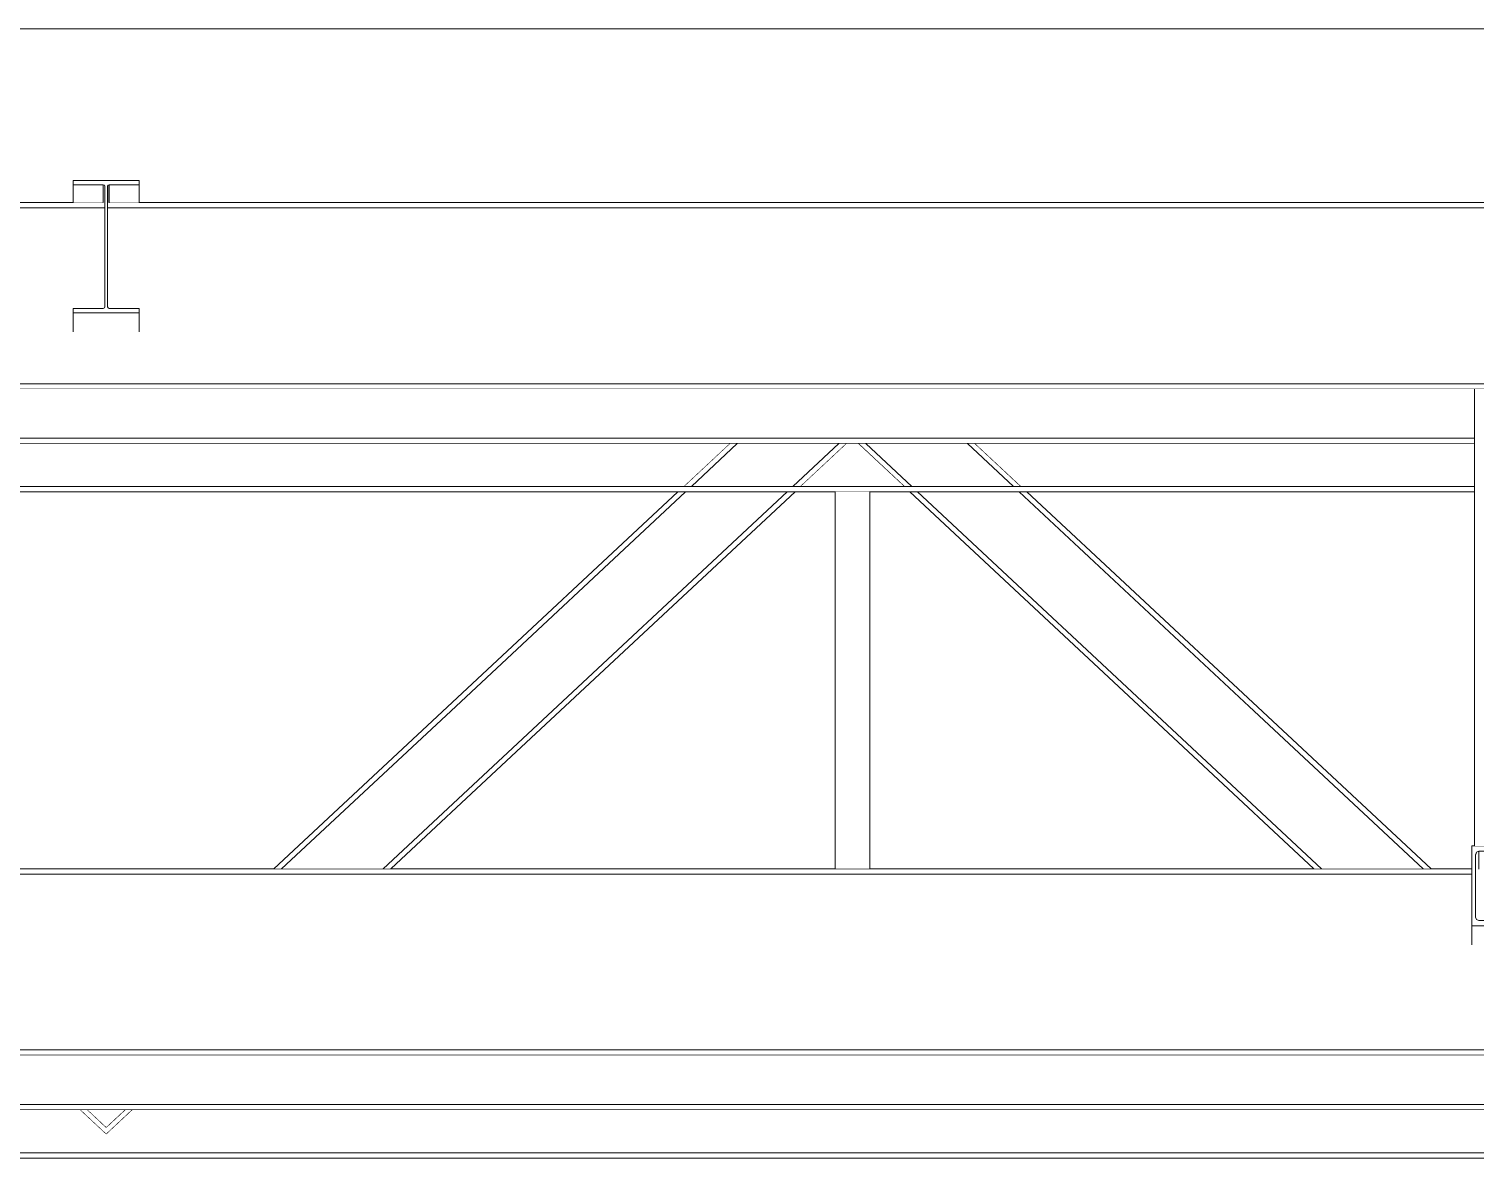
# Model space of a CAD drawing. Extents: x -3080 to 28500, y -1326 to 31609.
# Drawn here: x 20565.5 to 20836.8, y 28380.8 to 28592.6 of the extents above; entities that cross this region are included whole.
import ezdxf
from ezdxf.xclip import XClip

# ---------------------------------------------------------------- set-up
doc = ezdxf.new("R2010")
doc.units = 0
doc.header["$LTSCALE"] = 100
doc.header["$XCLIPFRAME"] = 2
doc.linetypes.add('188K-SM-07-F10-MECH-CR PIPE-Y2257103$0$X-S-FAB_SL ALL$0$Wipeout_Contour', pattern=[1, 0, -1])
for name, color, linetype in [('0-xref', 8, 'Continuous'), ('188K-SM-07-F10-MECH-CR PIPE-Y2257103$0$X-S-FAB_SL ALL$0$A-ROOF', 7, 'Continuous'), ('188K-SM-07-F10-MECH-CR PIPE-Y2257103$0$X-S-FAB_SL ALL$0$ASP_1', 1, 'Continuous'), ('188K-SM-07-F10-MECH-CR PIPE-Y2257103$0$X-S-FAB_SL ALL$0$Hattch', 7, 'Continuous'), ('188K-SM-07-F10-MECH-CR PIPE-Y2257103$0$X-S-FAB_SL ALL$0$S-TRUSS', 7, 'Continuous')]:
    doc.layers.add(name, color=color, linetype=linetype)

# ---------------------------------------------------------------- blocks, each defined once
blk = doc.blocks.new('188K-SM-07-F10-MECH-CR PIPE-Y2257103$0$X-S-FAB_SL ALL$0$剖面元素_439_3', base_point=(23061.26, -8263.06))
at = {"color": 254, "linetype": '188K-SM-07-F10-MECH-CR PIPE-Y2257103$0$X-S-FAB_SL ALL$0$Wipeout_Contour', "lineweight": 0, "ltscale": 3803858.743980569}
blk.add_wipeout([(38233.76, -6001.22), (38233.76, -6029.83), (38595.06, -6029.83), (38595.06, -6029.64), (38607.46, -6029.64), (38607.46, -6029.83), (39003.81, -6029.83), (39003.81, -6029.71), (39038.81, -6029.71), (39038.81, -6029.83), (39435.06, -6029.83), (39435.06, -6029.64), (39447.46, -6029.64), (39447.46, -6029.83), (39843.76, -6029.83), (39843.76, -6029.71), (39878.76, -6029.71), (39878.76, -6029.83), (40275.06, -6029.83), (40275.06, -6029.64), (40287.46, -6029.64), (40287.46, -6029.83), (40683.76, -6029.83), (40683.76, -6029.71), (40718.76, -6029.71), (40718.76, -6029.83), (41115.06, -6029.83), (41115.06, -6029.64), (41127.46, -6029.64), (41127.46, -6029.83), (41523.76, -6029.83), (41523.76, -6029.71), (41558.76, -6029.71), (41558.76, -6029.83), (41955.06, -6029.83), (41955.06, -6029.64), (41967.46, -6029.64), (41967.46, -6029.83), (42363.76, -6029.83), (42363.76, -6029.71), (42398.76, -6029.71), (42398.76, -6029.83), (42795.06, -6029.83), (42795.06, -6029.64), (42807.46, -6029.64), (42807.46, -6029.83), (43203.76, -6029.83), (43203.76, -6029.71), (43238.76, -6029.71), (43238.76, -6029.83), (43635.06, -6029.83), (43635.06, -6029.64), (43647.46, -6029.64), (43647.46, -6029.83), (44043.76, -6029.83), (44043.76, -6029.71), (44078.76, -6029.71), (44078.76, -6029.83), (44475.06, -6029.83), (44475.06, -6029.64), (44487.46, -6029.64), (44487.46, -6029.83), (44883.76, -6029.83), (44883.76, -6029.71), (44918.76, -6029.71), (44918.76, -6029.83), (45315.06, -6029.83), (45315.06, -6029.64), (45327.46, -6029.64), (45327.46, -6029.83), (45723.76, -6029.83), (45723.76, -6029.71), (45758.76, -6029.71), (45758.76, -6029.83), (46155.06, -6029.83), (46155.06, -6029.64), (46167.46, -6029.64), (46167.46, -6029.83), (46563.76, -6029.83), (46563.76, -6029.71), (46598.76, -6029.71), (46598.76, -6029.83), (46995.06, -6029.83), (46995.06, -6029.64), (47007.46, -6029.64), (47007.46, -6029.83), (47376.26, -6029.83), (47376.26, -6001.22)], dxfattribs=at).dxf.layer = '188K-SM-07-F10-MECH-CR PIPE-Y2257103$0$X-S-FAB_SL ALL$0$Hattch'
at = {"layer": '188K-SM-07-F10-MECH-CR PIPE-Y2257103$0$X-S-FAB_SL ALL$0$A-ROOF', "color": 6, "lineweight": 0}
blk.add_line((47418.76, -6001.22), (38233.76, -6001.22), dxfattribs=at)
blk = doc.blocks.new('188K-SM-07-F10-MECH-CR PIPE-Y2257103$0$X-S-FAB_SL ALL$0$剖面元素_769_3', base_point=(23061.26, -8263.06))
at = {"color": 254, "linetype": '188K-SM-07-F10-MECH-CR PIPE-Y2257103$0$X-S-FAB_SL ALL$0$Wipeout_Contour', "lineweight": 0, "ltscale": 351638.37211}
blk.add_wipeout([(43238.76, -6033.78), (43238.76, -6034.78), (43641.01, -6034.78), (43641.01, -6034.09), (43640.93, -6033.88), (43640.71, -6033.79), (43635.06, -6033.79), (43635.06, -6033.78)], dxfattribs=at).dxf.layer = '188K-SM-07-F10-MECH-CR PIPE-Y2257103$0$X-S-FAB_SL ALL$0$Hattch'
at = {"color": 254, "linetype": '188K-SM-07-F10-MECH-CR PIPE-Y2257103$0$X-S-FAB_SL ALL$0$Wipeout_Contour', "lineweight": 0, "ltscale": 352658.003133}
blk.add_wipeout([(43228.76, -6193.78), (44068.76, -6193.78), (44068.76, -6193.05), (44043.76, -6193.05), (44043.76, -6192.78), (43238.76, -6192.78), (43238.76, -6193.05), (43228.76, -6193.05)], dxfattribs=at).dxf.layer = '188K-SM-07-F10-MECH-CR PIPE-Y2257103$0$X-S-FAB_SL ALL$0$Hattch'
at = {"color": 254, "linetype": '188K-SM-07-F10-MECH-CR PIPE-Y2257103$0$X-S-FAB_SL ALL$0$Wipeout_Contour', "lineweight": 0, "ltscale": 353264.415282}
blk.add_wipeout([(43641.51, -6034.78), (44043.76, -6034.78), (44043.76, -6033.78), (43647.46, -6033.78), (43647.46, -6033.79), (43641.81, -6033.79), (43641.6, -6033.88), (43641.51, -6034.09)], dxfattribs=at).dxf.layer = '188K-SM-07-F10-MECH-CR PIPE-Y2257103$0$X-S-FAB_SL ALL$0$Hattch'
at = {"color": 254, "linetype": '188K-SM-07-F10-MECH-CR PIPE-Y2257103$0$X-S-FAB_SL ALL$0$Wipeout_Contour', "lineweight": 0, "ltscale": 1410413.141059982}
blk.add_wipeout([(43228.76, -6187.71), (43238.76, -6187.71), (43238.76, -6192.78), (44043.76, -6192.78), (44043.76, -6187.71), (44060.26, -6187.71), (44060.26, -6160.26), (44043.76, -6160.26), (44043.76, -6159.78), (43898.16, -6159.78), (43898.16, -6167.85), (43898.35, -6168.31), (43898.81, -6168.5), (43904.36, -6168.5), (43904.82, -6168.69), (43905.01, -6169.15), (43905.01, -6173.08), (43897.51, -6173.08), (43897.51, -6159.78), (43378.16, -6159.78), (43378.16, -6167.85), (43378.35, -6168.31), (43378.81, -6168.5), (43384.36, -6168.5), (43384.82, -6168.69), (43385.01, -6169.15), (43385.01, -6173.08), (43377.51, -6173.08), (43377.51, -6159.78), (43238.76, -6159.78), (43238.76, -6160.26), (43228.76, -6160.26)], dxfattribs=at).dxf.layer = '188K-SM-07-F10-MECH-CR PIPE-Y2257103$0$X-S-FAB_SL ALL$0$Hattch'
at = {"layer": '188K-SM-07-F10-MECH-CR PIPE-Y2257103$0$X-S-FAB_SL ALL$0$S-TRUSS', "color": 8, "lineweight": 0}
for p, q in [((43228.76, -6193.78), (44068.76, -6193.78)), ((43238.76, -6192.78), (44043.76, -6192.78))]:
    blk.add_line(p, q, dxfattribs=at)
at = {"color": 254, "linetype": '188K-SM-07-F10-MECH-CR PIPE-Y2257103$0$X-S-FAB_SL ALL$0$Wipeout_Contour', "lineweight": 0, "ltscale": 1057421.872265182}
blk.add_wipeout([(43228.76, -6035.28), (43228.76, -6062.73), (43238.76, -6062.73), (43238.76, -6067.78), (44043.76, -6067.78), (44043.76, -6062.73), (44060.26, -6062.73), (44060.26, -6035.28), (44043.76, -6035.28), (44043.76, -6034.78), (43641.51, -6034.78), (43641.51, -6053.35), (43641.6, -6053.56), (43641.81, -6053.65), (43647.46, -6053.65), (43647.46, -6058.04), (43635.06, -6058.04), (43635.06, -6053.65), (43640.71, -6053.65), (43640.93, -6053.56), (43641.01, -6053.35), (43641.01, -6034.78), (43238.76, -6034.78), (43238.76, -6035.28)], dxfattribs=at).dxf.layer = '188K-SM-07-F10-MECH-CR PIPE-Y2257103$0$X-S-FAB_SL ALL$0$Hattch'
at = {"color": 254, "linetype": '188K-SM-07-F10-MECH-CR PIPE-Y2257103$0$X-S-FAB_SL ALL$0$Wipeout_Contour', "lineweight": 0, "ltscale": 351549.541053}
blk.add_wipeout([(43378.16, -6159.49), (43378.16, -6159.78), (43897.51, -6159.78), (43897.51, -6158.78), (43384.51, -6158.78), (43384.36, -6158.84), (43378.81, -6158.84), (43378.35, -6159.03)], dxfattribs=at).dxf.layer = '188K-SM-07-F10-MECH-CR PIPE-Y2257103$0$X-S-FAB_SL ALL$0$Hattch'
at = {"layer": '188K-SM-07-F10-MECH-CR PIPE-Y2257103$0$X-S-FAB_SL ALL$0$S-TRUSS', "color": 8, "lineweight": 0}
for p, q in [((43635.06, -6033.78), (43238.76, -6033.78)), ((43640.71, -6033.78), (43635.06, -6033.78)), ((43647.46, -6033.78), (43641.81, -6033.78)), ((44043.76, -6033.78), (43647.46, -6033.78)), ((43641.01, -6034.78), (43238.76, -6034.78)), ((44043.76, -6034.78), (43641.51, -6034.78)), ((43384.51, -6158.78), (43897.51, -6158.78)), ((43378.16, -6159.78), (43897.51, -6159.78))]:
    blk.add_line(p, q, dxfattribs=at)
at = {"color": 254, "linetype": '188K-SM-07-F10-MECH-CR PIPE-Y2257103$0$X-S-FAB_SL ALL$0$Wipeout_Contour', "lineweight": 0, "ltscale": 352489.160296}
blk.add_wipeout([(43229.26, -6068.78), (44053.26, -6068.78), (44053.26, -6068.07), (44043.76, -6068.07), (44043.76, -6067.78), (43238.76, -6067.78), (43238.76, -6068.07), (43229.26, -6068.07)], dxfattribs=at).dxf.layer = '188K-SM-07-F10-MECH-CR PIPE-Y2257103$0$X-S-FAB_SL ALL$0$Hattch'
at = {"layer": '188K-SM-07-F10-MECH-CR PIPE-Y2257103$0$X-S-FAB_SL ALL$0$S-TRUSS', "color": 8, "lineweight": 0}
for p, q in [((44043.76, -6067.78), (43238.76, -6067.78)), ((43917.34, -6068.78), (43380.19, -6068.78))]:
    blk.add_line(p, q, dxfattribs=at)
blk = doc.blocks.new('188K-SM-07-F10-MECH-CR PIPE-Y2257103$0$X-S-FAB_SL ALL$0$剖面元素_772_3', base_point=(23061.26, -8263.06))
at = {"color": 254, "linetype": '188K-SM-07-F10-MECH-CR PIPE-Y2257103$0$X-S-FAB_SL ALL$0$Wipeout_Contour', "lineweight": 0, "ltscale": 176247.43487}
blk.add_wipeout([(43384.51, -6078.02), (43898.01, -6078.02), (43898.01, -6068.78), (43384.51, -6068.78)], dxfattribs=at).dxf.layer = '188K-SM-07-F10-MECH-CR PIPE-Y2257103$0$X-S-FAB_SL ALL$0$Hattch'
at = {"color": 254, "linetype": '188K-SM-07-F10-MECH-CR PIPE-Y2257103$0$X-S-FAB_SL ALL$0$Wipeout_Contour', "lineweight": 0, "ltscale": 352669.340339}
blk.add_wipeout([(43228.76, -6203.12), (43228.76, -6204.02), (44068.76, -6204.02), (44068.76, -6203.12), (44043.76, -6203.12), (44043.76, -6203.02), (43238.76, -6203.02), (43238.76, -6203.12)], dxfattribs=at).dxf.layer = '188K-SM-07-F10-MECH-CR PIPE-Y2257103$0$X-S-FAB_SL ALL$0$Hattch'
at = {"color": 254, "linetype": '188K-SM-07-F10-MECH-CR PIPE-Y2257103$0$X-S-FAB_SL ALL$0$Wipeout_Contour', "lineweight": 0, "ltscale": 176250.257798}
blk.add_wipeout([(43384.51, -6078.02), (43384.51, -6079.02), (43898.01, -6079.02), (43898.01, -6078.02)], dxfattribs=at).dxf.layer = '188K-SM-07-F10-MECH-CR PIPE-Y2257103$0$X-S-FAB_SL ALL$0$Hattch'
at = {"color": 254, "linetype": '188K-SM-07-F10-MECH-CR PIPE-Y2257103$0$X-S-FAB_SL ALL$0$Wipeout_Contour', "lineweight": 0, "ltscale": 220795.138451}
blk.add_wipeout([(43238.76, -6193.78), (43238.76, -6203.02), (44043.76, -6203.02), (44043.76, -6203), (44043.76, -6193.78)], dxfattribs=at).dxf.layer = '188K-SM-07-F10-MECH-CR PIPE-Y2257103$0$X-S-FAB_SL ALL$0$Hattch'
at = {"layer": '188K-SM-07-F10-MECH-CR PIPE-Y2257103$0$X-S-FAB_SL ALL$0$S-TRUSS', "color": 8, "lineweight": 0}
for p, q in [((43898.01, -6078.02), (43384.51, -6078.02)), ((43898.01, -6079.02), (43384.51, -6079.02)), ((43228.76, -6204.02), (44068.76, -6204.02)), ((43238.76, -6203.02), (44043.76, -6203.02))]:
    blk.add_line(p, q, dxfattribs=at)
blk = doc.blocks.new('188K-SM-07-F10-MECH-CR PIPE-Y2257103$0$X-S-FAB_SL ALL$0$剖面元素_1483_3', base_point=(23061.26, -8263.06))
at = {"color": 254, "linetype": '188K-SM-07-F10-MECH-CR PIPE-Y2257103$0$X-S-FAB_SL ALL$0$Wipeout_Contour', "lineweight": 0, "ltscale": 176225.960308}
blk.add_wipeout([(43641.51, -6034.09), (43641.6, -6033.88), (43641.6, -6030.53), (43641.51, -6030.74)], dxfattribs=at).dxf.layer = '188K-SM-07-F10-MECH-CR PIPE-Y2257103$0$X-S-FAB_SL ALL$0$Hattch'
at = {"color": 254, "linetype": '188K-SM-07-F10-MECH-CR PIPE-Y2257103$0$X-S-FAB_SL ALL$0$Wipeout_Contour', "lineweight": 0, "ltscale": 176237.931841}
blk.add_wipeout([(43635.06, -6058.04), (43647.46, -6058.04), (43647.46, -6054.45), (43635.06, -6054.45)], dxfattribs=at).dxf.layer = '188K-SM-07-F10-MECH-CR PIPE-Y2257103$0$X-S-FAB_SL ALL$0$Hattch'
at = {"layer": '188K-SM-07-F10-MECH-CR PIPE-Y2257103$0$X-S-FAB_SL ALL$0$S-TRUSS', "color": 2, "lineweight": 0}
for p, q in [((43635.06, -6053.65), (43635.06, -6054.45)), ((43647.46, -6054.45), (43635.06, -6054.45)), ((43647.46, -6053.65), (43647.46, -6054.45))]:
    blk.add_line(p, q, dxfattribs=at)
at = {"layer": '188K-SM-07-F10-MECH-CR PIPE-Y2257103$0$X-S-FAB_SL ALL$0$S-TRUSS', "color": 8, "lineweight": 0}
for p, q in [((43635.06, -6054.45), (43635.06, -6058.04)), ((43647.46, -6054.45), (43647.46, -6058.04))]:
    blk.add_line(p, q, dxfattribs=at)
at = {"layer": '188K-SM-07-F10-MECH-CR PIPE-Y2257103$0$X-S-FAB_SL ALL$0$S-TRUSS', "color": 2, "lineweight": 0, "flags": 128}
for points in [[(43640.93, -6053.56), (43640.71, -6053.65), (43635.06, -6053.65)], [(43641.6, -6053.56), (43641.81, -6053.65), (43647.46, -6053.65)]]:
    blk.add_lwpolyline(points, dxfattribs=at)
at = {"color": 254, "linetype": '188K-SM-07-F10-MECH-CR PIPE-Y2257103$0$X-S-FAB_SL ALL$0$Wipeout_Contour', "lineweight": 0, "ltscale": 176226.472415}
blk.add_wipeout([(43641.6, -6030.53), (43641.6, -6033.88), (43641.81, -6033.79), (43641.81, -6030.44)], dxfattribs=at).dxf.layer = '188K-SM-07-F10-MECH-CR PIPE-Y2257103$0$X-S-FAB_SL ALL$0$Hattch'
at = {"color": 254, "linetype": '188K-SM-07-F10-MECH-CR PIPE-Y2257103$0$X-S-FAB_SL ALL$0$Wipeout_Contour', "lineweight": 0, "ltscale": 176238.062239}
blk.add_wipeout([(43641.81, -6030.44), (43641.81, -6033.79), (43647.46, -6033.79), (43647.46, -6030.44)], dxfattribs=at).dxf.layer = '188K-SM-07-F10-MECH-CR PIPE-Y2257103$0$X-S-FAB_SL ALL$0$Hattch'
at = {"layer": '188K-SM-07-F10-MECH-CR PIPE-Y2257103$0$X-S-FAB_SL ALL$0$S-TRUSS', "color": 2, "lineweight": 0}
blk.add_line((43647.46, -6029.64), (43647.46, -6030.44), dxfattribs=at)
at = {"layer": '188K-SM-07-F10-MECH-CR PIPE-Y2257103$0$X-S-FAB_SL ALL$0$S-TRUSS', "color": 8, "lineweight": 0}
blk.add_line((43647.46, -6030.44), (43647.46, -6033.79), dxfattribs=at)
at = {"color": 254, "linetype": '188K-SM-07-F10-MECH-CR PIPE-Y2257103$0$X-S-FAB_SL ALL$0$Wipeout_Contour', "lineweight": 0, "ltscale": 176211.316513}
blk.add_wipeout([(43635.06, -6030.44), (43635.06, -6033.79), (43640.71, -6033.79), (43640.71, -6030.44)], dxfattribs=at).dxf.layer = '188K-SM-07-F10-MECH-CR PIPE-Y2257103$0$X-S-FAB_SL ALL$0$Hattch'
at = {"layer": '188K-SM-07-F10-MECH-CR PIPE-Y2257103$0$X-S-FAB_SL ALL$0$S-TRUSS', "color": 2, "lineweight": 0}
blk.add_line((43635.06, -6029.64), (43635.06, -6030.44), dxfattribs=at)
at = {"layer": '188K-SM-07-F10-MECH-CR PIPE-Y2257103$0$X-S-FAB_SL ALL$0$S-TRUSS', "color": 8, "lineweight": 0}
blk.add_line((43635.06, -6030.44), (43635.06, -6033.79), dxfattribs=at)
at = {"color": 254, "linetype": '188K-SM-07-F10-MECH-CR PIPE-Y2257103$0$X-S-FAB_SL ALL$0$Wipeout_Contour', "lineweight": 0, "ltscale": 176222.954448}
blk.add_wipeout([(43640.93, -6030.53), (43640.71, -6030.44), (43640.71, -6033.79), (43640.93, -6033.88)], dxfattribs=at).dxf.layer = '188K-SM-07-F10-MECH-CR PIPE-Y2257103$0$X-S-FAB_SL ALL$0$Hattch'
at = {"color": 254, "linetype": '188K-SM-07-F10-MECH-CR PIPE-Y2257103$0$X-S-FAB_SL ALL$0$Wipeout_Contour', "lineweight": 0, "ltscale": 176223.630871}
blk.add_wipeout([(43640.93, -6030.53), (43640.93, -6033.88), (43641.01, -6034.09), (43641.01, -6030.74)], dxfattribs=at).dxf.layer = '188K-SM-07-F10-MECH-CR PIPE-Y2257103$0$X-S-FAB_SL ALL$0$Hattch'
at = {"layer": '188K-SM-07-F10-MECH-CR PIPE-Y2257103$0$X-S-FAB_SL ALL$0$S-TRUSS', "color": 2, "lineweight": 0}
blk.add_line((43647.46, -6029.64), (43635.06, -6029.64), dxfattribs=at)
at = {"layer": '188K-SM-07-F10-MECH-CR PIPE-Y2257103$0$X-S-FAB_SL ALL$0$S-TRUSS', "color": 8, "lineweight": 0}
for p, q in [((43640.71, -6030.44), (43640.71, -6033.79)), ((43641.81, -6030.44), (43641.81, -6033.79))]:
    blk.add_line(p, q, dxfattribs=at)
at = {"layer": '188K-SM-07-F10-MECH-CR PIPE-Y2257103$0$X-S-FAB_SL ALL$0$S-TRUSS', "color": 2, "lineweight": 0, "flags": 128}
for points in [[(43640.93, -6030.53), (43640.71, -6030.44), (43635.06, -6030.44)], [(43640.93, -6030.53), (43641.01, -6030.74), (43641.01, -6053.35), (43640.93, -6053.56)], [(43641.6, -6030.53), (43641.51, -6030.74), (43641.51, -6053.35), (43641.6, -6053.56)], [(43647.46, -6030.44), (43641.81, -6030.44), (43641.6, -6030.53)]]:
    blk.add_lwpolyline(points, dxfattribs=at)
blk = doc.blocks.new('188K-SM-07-F10-MECH-CR PIPE-Y2257103$0$X-S-FAB_SL ALL$0$剖面元素_1493_3', base_point=(23061.26, -8263.06))
at = {"color": 254, "linetype": '188K-SM-07-F10-MECH-CR PIPE-Y2257103$0$X-S-FAB_SL ALL$0$Wipeout_Contour', "lineweight": 0, "ltscale": 177313.171431}
blk.add_wipeout([(43898.35, -6155.68), (43898.35, -6159.03), (43898.81, -6158.84), (43898.81, -6155.49)], dxfattribs=at).dxf.layer = '188K-SM-07-F10-MECH-CR PIPE-Y2257103$0$X-S-FAB_SL ALL$0$Hattch'
at = {"color": 254, "linetype": '188K-SM-07-F10-MECH-CR PIPE-Y2257103$0$X-S-FAB_SL ALL$0$Wipeout_Contour', "lineweight": 0, "ltscale": 177338.094277}
blk.add_wipeout([(43904.82, -6158.78), (43905.01, -6158.78), (43905.01, -6154.84), (43904.82, -6155.3)], dxfattribs=at).dxf.layer = '188K-SM-07-F10-MECH-CR PIPE-Y2257103$0$X-S-FAB_SL ALL$0$Hattch'
at = {"color": 254, "linetype": '188K-SM-07-F10-MECH-CR PIPE-Y2257103$0$X-S-FAB_SL ALL$0$Wipeout_Contour', "lineweight": 0, "ltscale": 177331.590563}
blk.add_wipeout([(43905.01, -6169.5), (43897.51, -6169.5), (43897.51, -6173.08), (43905.01, -6173.08)], dxfattribs=at).dxf.layer = '188K-SM-07-F10-MECH-CR PIPE-Y2257103$0$X-S-FAB_SL ALL$0$Hattch'
at = {"layer": '188K-SM-07-F10-MECH-CR PIPE-Y2257103$0$X-S-FAB_SL ALL$0$S-TRUSS', "color": 8, "lineweight": 0}
for p, q in [((43897.51, -6169.5), (43897.51, -6173.08)), ((43905.01, -6169.5), (43905.01, -6173.08))]:
    blk.add_line(p, q, dxfattribs=at)
at = {"layer": '188K-SM-07-F10-MECH-CR PIPE-Y2257103$0$X-S-FAB_SL ALL$0$S-TRUSS', "color": 2, "lineweight": 0}
blk.add_line((43905.01, -6169.5), (43897.51, -6169.5), dxfattribs=at)
at = {"layer": '188K-SM-07-F10-MECH-CR PIPE-Y2257103$0$X-S-FAB_SL ALL$0$S-TRUSS', "color": 2, "lineweight": 0, "flags": 128}
for points in [[(43898.35, -6168.31), (43898.81, -6168.5), (43904.36, -6168.5), (43904.82, -6168.69)], [(43904.82, -6168.69), (43905.01, -6169.15), (43905.01, -6169.5)]]:
    blk.add_lwpolyline(points, dxfattribs=at)
at = {"color": 254, "linetype": '188K-SM-07-F10-MECH-CR PIPE-Y2257103$0$X-S-FAB_SL ALL$0$Wipeout_Contour', "lineweight": 0, "ltscale": 177312.064714}
blk.add_wipeout([(43898.35, -6155.68), (43898.16, -6156.14), (43898.16, -6159.49), (43898.35, -6159.03)], dxfattribs=at).dxf.layer = '188K-SM-07-F10-MECH-CR PIPE-Y2257103$0$X-S-FAB_SL ALL$0$Hattch'
at = {"color": 254, "linetype": '188K-SM-07-F10-MECH-CR PIPE-Y2257103$0$X-S-FAB_SL ALL$0$Wipeout_Contour', "lineweight": 0, "ltscale": 221671.516214}
blk.add_wipeout([(43904.36, -6155.49), (43904.36, -6158.84), (43904.51, -6158.78), (43904.82, -6158.78), (43904.82, -6155.3)], dxfattribs=at).dxf.layer = '188K-SM-07-F10-MECH-CR PIPE-Y2257103$0$X-S-FAB_SL ALL$0$Hattch'
at = {"color": 254, "linetype": '188K-SM-07-F10-MECH-CR PIPE-Y2257103$0$X-S-FAB_SL ALL$0$Wipeout_Contour', "lineweight": 0, "ltscale": 177325.021275}
blk.add_wipeout([(43898.81, -6158.84), (43904.36, -6158.84), (43904.36, -6155.49), (43898.81, -6155.49)], dxfattribs=at).dxf.layer = '188K-SM-07-F10-MECH-CR PIPE-Y2257103$0$X-S-FAB_SL ALL$0$Hattch'
at = {"layer": '188K-SM-07-F10-MECH-CR PIPE-Y2257103$0$X-S-FAB_SL ALL$0$S-TRUSS', "color": 2, "lineweight": 0}
for p, q in [((43897.51, -6154.49), (43897.51, -6169.5)), ((43905.01, -6154.49), (43897.51, -6154.49))]:
    blk.add_line(p, q, dxfattribs=at)
at = {"layer": '188K-SM-07-F10-MECH-CR PIPE-Y2257103$0$X-S-FAB_SL ALL$0$S-TRUSS', "color": 8, "lineweight": 0}
for p, q in [((43898.81, -6155.49), (43898.81, -6158.84)), ((43904.36, -6155.49), (43904.36, -6158.84)), ((43905.01, -6154.84), (43905.01, -6158.78))]:
    blk.add_line(p, q, dxfattribs=at)
at = {"layer": '188K-SM-07-F10-MECH-CR PIPE-Y2257103$0$X-S-FAB_SL ALL$0$S-TRUSS', "color": 2, "lineweight": 0, "flags": 128}
for points in [[(43898.35, -6155.68), (43898.16, -6156.14), (43898.16, -6167.85), (43898.35, -6168.31)], [(43904.82, -6155.3), (43904.36, -6155.49), (43898.81, -6155.49), (43898.35, -6155.68)], [(43905.01, -6154.49), (43905.01, -6154.84), (43904.82, -6155.3)]]:
    blk.add_lwpolyline(points, dxfattribs=at)
blk = doc.blocks.new('188K-SM-07-F10-MECH-CR PIPE-Y2257103$0$X-S-FAB_SL ALL$0$剖面元素_1672_3', base_point=(23061.26, -8263.06))
at = {"color": 254, "linetype": '188K-SM-07-F10-MECH-CR PIPE-Y2257103$0$X-S-FAB_SL ALL$0$Wipeout_Contour', "lineweight": 0, "ltscale": 176701.807499}
blk.add_wipeout([(43758.2, -6079.02), (43749.58, -6087.06), (43751.05, -6087.06), (43759.67, -6079.02)], dxfattribs=at).dxf.layer = '188K-SM-07-F10-MECH-CR PIPE-Y2257103$0$X-S-FAB_SL ALL$0$Hattch'
at = {"color": 254, "linetype": '188K-SM-07-F10-MECH-CR PIPE-Y2257103$0$X-S-FAB_SL ALL$0$Wipeout_Contour', "lineweight": 0, "ltscale": 176912.893711}
blk.add_wipeout([(43802.86, -6079.02), (43811.48, -6087.06), (43812.95, -6087.06), (43804.32, -6079.02)], dxfattribs=at).dxf.layer = '188K-SM-07-F10-MECH-CR PIPE-Y2257103$0$X-S-FAB_SL ALL$0$Hattch'
at = {"color": 254, "linetype": '188K-SM-07-F10-MECH-CR PIPE-Y2257103$0$X-S-FAB_SL ALL$0$Wipeout_Contour', "lineweight": 0, "ltscale": 264481.147028}
blk.add_wipeout([(43636.33, -6204.02), (43641.26, -6208.62), (43646.2, -6204.02), (43644.73, -6204.02), (43641.26, -6207.25), (43637.8, -6204.02)], dxfattribs=at).dxf.layer = '188K-SM-07-F10-MECH-CR PIPE-Y2257103$0$X-S-FAB_SL ALL$0$Hattch'
at = {"layer": '188K-SM-07-F10-MECH-CR PIPE-Y2257103$0$X-S-FAB_SL ALL$0$S-TRUSS', "color": 8, "lineweight": 0}
for p, q in [((43641.26, -6208.62), (43636.33, -6204.02)), ((43641.26, -6207.25), (43637.8, -6204.02)), ((43644.73, -6204.02), (43641.26, -6207.25)), ((43646.2, -6204.02), (43641.26, -6208.62))]:
    blk.add_line(p, q, dxfattribs=at)
at = {"color": 254, "linetype": '188K-SM-07-F10-MECH-CR PIPE-Y2257103$0$X-S-FAB_SL ALL$0$Wipeout_Contour', "lineweight": 0, "ltscale": 176742.464507}
blk.add_wipeout([(43759.67, -6079.02), (43751.05, -6087.06), (43770.1, -6087.06), (43778.73, -6079.02)], dxfattribs=at).dxf.layer = '188K-SM-07-F10-MECH-CR PIPE-Y2257103$0$X-S-FAB_SL ALL$0$Hattch'
at = {"color": 254, "linetype": '188K-SM-07-F10-MECH-CR PIPE-Y2257103$0$X-S-FAB_SL ALL$0$Wipeout_Contour', "lineweight": 0, "ltscale": 176872.236237}
blk.add_wipeout([(43802.86, -6079.02), (43783.8, -6079.02), (43792.42, -6087.06), (43811.48, -6087.06)], dxfattribs=at).dxf.layer = '188K-SM-07-F10-MECH-CR PIPE-Y2257103$0$X-S-FAB_SL ALL$0$Hattch'
at = {"color": 254, "linetype": '188K-SM-07-F10-MECH-CR PIPE-Y2257103$0$X-S-FAB_SL ALL$0$Wipeout_Contour', "lineweight": 0, "ltscale": 176783.121363}
blk.add_wipeout([(43778.73, -6079.02), (43770.1, -6087.06), (43771.57, -6087.06), (43780.19, -6079.02)], dxfattribs=at).dxf.layer = '188K-SM-07-F10-MECH-CR PIPE-Y2257103$0$X-S-FAB_SL ALL$0$Hattch'
at = {"color": 254, "linetype": '188K-SM-07-F10-MECH-CR PIPE-Y2257103$0$X-S-FAB_SL ALL$0$Wipeout_Contour', "lineweight": 0, "ltscale": 176831.578715}
blk.add_wipeout([(43782.33, -6079.02), (43790.96, -6087.06), (43792.42, -6087.06), (43783.8, -6079.02)], dxfattribs=at).dxf.layer = '188K-SM-07-F10-MECH-CR PIPE-Y2257103$0$X-S-FAB_SL ALL$0$Hattch'
at = {"color": 254, "linetype": '188K-SM-07-F10-MECH-CR PIPE-Y2257103$0$X-S-FAB_SL ALL$0$Wipeout_Contour', "lineweight": 0, "ltscale": 176609.612481}
blk.add_wipeout([(43748.51, -6088.06), (43706.15, -6127.58), (43706.83, -6128.31), (43749.97, -6088.06)], dxfattribs=at).dxf.layer = '188K-SM-07-F10-MECH-CR PIPE-Y2257103$0$X-S-FAB_SL ALL$0$Hattch'
at = {"color": 254, "linetype": '188K-SM-07-F10-MECH-CR PIPE-Y2257103$0$X-S-FAB_SL ALL$0$Wipeout_Contour', "lineweight": 0, "ltscale": 177032.660825}
blk.add_wipeout([(43814.02, -6088.06), (43812.55, -6088.06), (43855.7, -6128.31), (43856.38, -6127.58)], dxfattribs=at).dxf.layer = '188K-SM-07-F10-MECH-CR PIPE-Y2257103$0$X-S-FAB_SL ALL$0$Hattch'
at = {"color": 254, "linetype": '188K-SM-07-F10-MECH-CR PIPE-Y2257103$0$X-S-FAB_SL ALL$0$Wipeout_Contour', "lineweight": 0, "ltscale": 176640.940877}
blk.add_wipeout([(43749.97, -6088.06), (43706.83, -6128.31), (43715.7, -6137.82), (43769.03, -6088.06)], dxfattribs=at).dxf.layer = '188K-SM-07-F10-MECH-CR PIPE-Y2257103$0$X-S-FAB_SL ALL$0$Hattch'
at = {"color": 254, "linetype": '188K-SM-07-F10-MECH-CR PIPE-Y2257103$0$X-S-FAB_SL ALL$0$Wipeout_Contour', "lineweight": 0, "ltscale": 177004.124051}
blk.add_wipeout([(43793.5, -6088.06), (43846.83, -6137.82), (43855.7, -6128.31), (43812.55, -6088.06)], dxfattribs=at).dxf.layer = '188K-SM-07-F10-MECH-CR PIPE-Y2257103$0$X-S-FAB_SL ALL$0$Hattch'
at = {"color": 254, "linetype": '188K-SM-07-F10-MECH-CR PIPE-Y2257103$0$X-S-FAB_SL ALL$0$Wipeout_Contour', "lineweight": 0, "ltscale": 176672.02494}
blk.add_wipeout([(43769.03, -6088.06), (43715.7, -6137.82), (43716.38, -6138.55), (43770.5, -6088.06)], dxfattribs=at).dxf.layer = '188K-SM-07-F10-MECH-CR PIPE-Y2257103$0$X-S-FAB_SL ALL$0$Hattch'
at = {"color": 254, "linetype": '188K-SM-07-F10-MECH-CR PIPE-Y2257103$0$X-S-FAB_SL ALL$0$Wipeout_Contour', "lineweight": 0, "ltscale": 176975.928276}
blk.add_wipeout([(43793.5, -6088.06), (43792.03, -6088.06), (43846.15, -6138.55), (43846.83, -6137.82)], dxfattribs=at).dxf.layer = '188K-SM-07-F10-MECH-CR PIPE-Y2257103$0$X-S-FAB_SL ALL$0$Hattch'
at = {"color": 254, "linetype": '188K-SM-07-F10-MECH-CR PIPE-Y2257103$0$X-S-FAB_SL ALL$0$Wipeout_Contour', "lineweight": 0, "ltscale": 176479.052036}
blk.add_wipeout([(43706.15, -6127.58), (43672.7, -6158.78), (43674.17, -6158.78), (43706.83, -6128.31)], dxfattribs=at).dxf.layer = '188K-SM-07-F10-MECH-CR PIPE-Y2257103$0$X-S-FAB_SL ALL$0$Hattch'
at = {"color": 254, "linetype": '188K-SM-07-F10-MECH-CR PIPE-Y2257103$0$X-S-FAB_SL ALL$0$Wipeout_Contour', "lineweight": 0, "ltscale": 177202.423577}
blk.add_wipeout([(43855.7, -6128.31), (43888.36, -6158.78), (43889.83, -6158.78), (43856.38, -6127.58)], dxfattribs=at).dxf.layer = '188K-SM-07-F10-MECH-CR PIPE-Y2257103$0$X-S-FAB_SL ALL$0$Hattch'
at = {"layer": '188K-SM-07-F10-MECH-CR PIPE-Y2257103$0$X-S-FAB_SL ALL$0$S-TRUSS', "color": 8, "lineweight": 0}
for p, q in [((43758.2, -6079.02), (43749.58, -6087.06)), ((43759.67, -6079.02), (43751.05, -6087.06)), ((43778.73, -6079.02), (43770.1, -6087.06)), ((43780.19, -6079.02), (43771.57, -6087.06)), ((43790.96, -6087.06), (43782.33, -6079.02)), ((43792.42, -6087.06), (43783.8, -6079.02)), ((43811.48, -6087.06), (43802.86, -6079.02)), ((43812.95, -6087.06), (43804.32, -6079.02))]:
    blk.add_line(p, q, dxfattribs=at)
at = {"color": 254, "linetype": '188K-SM-07-F10-MECH-CR PIPE-Y2257103$0$X-S-FAB_SL ALL$0$Wipeout_Contour', "lineweight": 0, "ltscale": 176510.074539}
blk.add_wipeout([(43706.83, -6128.31), (43674.17, -6158.78), (43693.22, -6158.78), (43715.7, -6137.82)], dxfattribs=at).dxf.layer = '188K-SM-07-F10-MECH-CR PIPE-Y2257103$0$X-S-FAB_SL ALL$0$Hattch'
at = {"color": 254, "linetype": '188K-SM-07-F10-MECH-CR PIPE-Y2257103$0$X-S-FAB_SL ALL$0$Wipeout_Contour', "lineweight": 0, "ltscale": 177174.319295}
blk.add_wipeout([(43846.83, -6137.82), (43869.3, -6158.78), (43888.36, -6158.78), (43855.7, -6128.31)], dxfattribs=at).dxf.layer = '188K-SM-07-F10-MECH-CR PIPE-Y2257103$0$X-S-FAB_SL ALL$0$Hattch'
at = {"layer": '188K-SM-07-F10-MECH-CR PIPE-Y2257103$0$X-S-FAB_SL ALL$0$S-TRUSS', "color": 8, "lineweight": 0}
for p, q in [((43748.51, -6088.06), (43706.15, -6127.58)), ((43749.97, -6088.06), (43706.83, -6128.31)), ((43855.7, -6128.31), (43812.55, -6088.06)), ((43856.38, -6127.58), (43814.02, -6088.06))]:
    blk.add_line(p, q, dxfattribs=at)
at = {"color": 254, "linetype": '188K-SM-07-F10-MECH-CR PIPE-Y2257103$0$X-S-FAB_SL ALL$0$Wipeout_Contour', "lineweight": 0, "ltscale": 176541.447937}
blk.add_wipeout([(43693.22, -6158.78), (43694.69, -6158.78), (43716.38, -6138.55), (43715.7, -6137.82)], dxfattribs=at).dxf.layer = '188K-SM-07-F10-MECH-CR PIPE-Y2257103$0$X-S-FAB_SL ALL$0$Hattch'
at = {"color": 254, "linetype": '188K-SM-07-F10-MECH-CR PIPE-Y2257103$0$X-S-FAB_SL ALL$0$Wipeout_Contour', "lineweight": 0, "ltscale": 177145.706987}
blk.add_wipeout([(43846.83, -6137.82), (43846.15, -6138.55), (43867.84, -6158.78), (43869.3, -6158.78)], dxfattribs=at).dxf.layer = '188K-SM-07-F10-MECH-CR PIPE-Y2257103$0$X-S-FAB_SL ALL$0$Hattch'
at = {"layer": '188K-SM-07-F10-MECH-CR PIPE-Y2257103$0$X-S-FAB_SL ALL$0$S-TRUSS', "color": 8, "lineweight": 0}
for p, q in [((43769.03, -6088.06), (43715.7, -6137.82)), ((43770.5, -6088.06), (43716.38, -6138.55)), ((43846.15, -6138.55), (43792.03, -6088.06)), ((43846.83, -6137.82), (43793.5, -6088.06)), ((43706.15, -6127.58), (43672.7, -6158.78)), ((43706.83, -6128.31), (43674.17, -6158.78)), ((43888.36, -6158.78), (43855.7, -6128.31)), ((43889.83, -6158.78), (43856.38, -6127.58)), ((43715.7, -6137.82), (43693.22, -6158.78)), ((43716.38, -6138.55), (43694.69, -6158.78)), ((43867.84, -6158.78), (43846.15, -6138.55)), ((43869.3, -6158.78), (43846.83, -6137.82))]:
    blk.add_line(p, q, dxfattribs=at)
blk = doc.blocks.new('188K-SM-07-F10-MECH-CR PIPE-Y2257103$0$X-S-FAB_SL ALL$0$剖面元素_1673_3', base_point=(23061.26, -8263.06))
at = {"color": 254, "linetype": '188K-SM-07-F10-MECH-CR PIPE-Y2257103$0$X-S-FAB_SL ALL$0$Wipeout_Contour', "lineweight": 0, "ltscale": 176252.706853}
blk.add_wipeout([(43524.32, -6079.02), (43532.95, -6087.06), (43749.58, -6087.06), (43758.2, -6079.02)], dxfattribs=at).dxf.layer = '188K-SM-07-F10-MECH-CR PIPE-Y2257103$0$X-S-FAB_SL ALL$0$Hattch'
at = {"color": 254, "linetype": '188K-SM-07-F10-MECH-CR PIPE-Y2257103$0$X-S-FAB_SL ALL$0$Wipeout_Contour', "lineweight": 0, "ltscale": 176807.350031}
blk.add_wipeout([(43771.57, -6087.06), (43790.96, -6087.06), (43782.33, -6079.02), (43780.19, -6079.02)], dxfattribs=at).dxf.layer = '188K-SM-07-F10-MECH-CR PIPE-Y2257103$0$X-S-FAB_SL ALL$0$Hattch'
at = {"color": 254, "linetype": '188K-SM-07-F10-MECH-CR PIPE-Y2257103$0$X-S-FAB_SL ALL$0$Wipeout_Contour', "lineweight": 0, "ltscale": 177092.767684}
blk.add_wipeout([(43804.32, -6079.02), (43812.95, -6087.06), (43898.01, -6087.06), (43898.01, -6079.02)], dxfattribs=at).dxf.layer = '188K-SM-07-F10-MECH-CR PIPE-Y2257103$0$X-S-FAB_SL ALL$0$Hattch'
at = {"color": 254, "linetype": '188K-SM-07-F10-MECH-CR PIPE-Y2257103$0$X-S-FAB_SL ALL$0$Wipeout_Contour', "lineweight": 0, "ltscale": 349324.283227}
blk.add_wipeout([(43203.76, -6212.06), (42416.26, -6212.06), (42416.26, -6213.06), (44026.26, -6213.06), (44026.26, -6212.06), (43238.76, -6212.06), (43238.76, -6212.87), (43203.76, -6212.87)], dxfattribs=at).dxf.layer = '188K-SM-07-F10-MECH-CR PIPE-Y2257103$0$X-S-FAB_SL ALL$0$Hattch'
at = {"color": 254, "linetype": '188K-SM-07-F10-MECH-CR PIPE-Y2257103$0$X-S-FAB_SL ALL$0$Wipeout_Contour', "lineweight": 0, "ltscale": 176255.252371}
blk.add_wipeout([(43384.51, -6087.06), (43384.51, -6088.06), (43898.01, -6088.06), (43898.01, -6087.06)], dxfattribs=at).dxf.layer = '188K-SM-07-F10-MECH-CR PIPE-Y2257103$0$X-S-FAB_SL ALL$0$Hattch'
at = {"color": 254, "linetype": '188K-SM-07-F10-MECH-CR PIPE-Y2257103$0$X-S-FAB_SL ALL$0$Wipeout_Contour', "lineweight": 0, "ltscale": 573009.807758}
blk.add_wipeout([(43356.33, -6204.02), (43238.76, -6204.02), (43238.76, -6212.06), (44026.26, -6212.06), (44026.26, -6204.02), (43926.2, -6204.02), (43921.26, -6208.62), (43916.33, -6204.02), (43646.2, -6204.02), (43641.26, -6208.62), (43636.33, -6204.02), (43366.2, -6204.02), (43361.26, -6208.62)], dxfattribs=at).dxf.layer = '188K-SM-07-F10-MECH-CR PIPE-Y2257103$0$X-S-FAB_SL ALL$0$Hattch'
at = {"layer": '188K-SM-07-F10-MECH-CR PIPE-Y2257103$0$X-S-FAB_SL ALL$0$S-TRUSS', "color": 8, "lineweight": 0}
for p, q in [((43898.01, -6087.06), (43384.51, -6087.06)), ((43898.01, -6088.06), (43384.51, -6088.06)), ((42416.26, -6213.06), (44026.26, -6213.06)), ((43238.76, -6212.06), (44026.26, -6212.06))]:
    blk.add_line(p, q, dxfattribs=at)
at = {"color": 254, "linetype": '188K-SM-07-F10-MECH-CR PIPE-Y2257103$0$X-S-FAB_SL ALL$0$Wipeout_Contour', "lineweight": 0, "ltscale": 132240.498164}
blk.add_wipeout([(43644.73, -6204.02), (43637.8, -6204.02), (43641.26, -6207.25)], dxfattribs=at).dxf.layer = '188K-SM-07-F10-MECH-CR PIPE-Y2257103$0$X-S-FAB_SL ALL$0$Hattch'
blk = doc.blocks.new('188K-SM-07-F10-MECH-CR PIPE-Y2257103$0$X-S-FAB_SL ALL$0$剖面元素_1674_3', base_point=(23061.26, -8263.06))
at = {"color": 254, "linetype": '188K-SM-07-F10-MECH-CR PIPE-Y2257103$0$X-S-FAB_SL ALL$0$Wipeout_Contour', "lineweight": 0, "ltscale": 176829.705979}
blk.add_wipeout([(43784.51, -6088.06), (43778.01, -6088.06), (43778.01, -6158.78), (43784.51, -6158.78)], dxfattribs=at).dxf.layer = '188K-SM-07-F10-MECH-CR PIPE-Y2257103$0$X-S-FAB_SL ALL$0$Hattch'
at = {"layer": '188K-SM-07-F10-MECH-CR PIPE-Y2257103$0$X-S-FAB_SL ALL$0$S-TRUSS', "color": 8, "lineweight": 0}
for p, q in [((43778.01, -6158.78), (43778.01, -6088.06)), ((43784.51, -6158.78), (43784.51, -6088.06))]:
    blk.add_line(p, q, dxfattribs=at)
blk = doc.blocks.new('188K-SM-07-F10-MECH-CR PIPE-Y2257103$0$X-S-FAB_SL ALL$0$剖面元素_1977_3', base_point=(23061.26, -8263.06))
at = {"color": 254, "linetype": '188K-SM-07-F10-MECH-CR PIPE-Y2257103$0$X-S-FAB_SL ALL$0$Wipeout_Contour', "lineweight": 0, "ltscale": 177298.612113}
blk.add_wipeout([(43898.01, -6068.78), (43898.01, -6154.49), (43904.51, -6154.49), (43904.51, -6068.78)], dxfattribs=at).dxf.layer = '188K-SM-07-F10-MECH-CR PIPE-Y2257103$0$X-S-FAB_SL ALL$0$Hattch'
at = {"layer": '188K-SM-07-F10-MECH-CR PIPE-Y2257103$0$X-S-FAB_SL ALL$0$S-TRUSS', "color": 8, "lineweight": 0}
for p, q in [((43898.01, -6154.49), (43898.01, -6068.78)), ((43904.51, -6154.49), (43904.51, -6068.78))]:
    blk.add_line(p, q, dxfattribs=at)
blk = doc.blocks.new('188K-SM-07-F10-MECH-CR PIPE-Y2257103$0$X-S-FAB_SL ALL$0$A$C2e9ab586')
at = {"layer": '188K-SM-07-F10-MECH-CR PIPE-Y2257103$0$X-S-FAB_SL ALL$0$A-ROOF', "lineweight": 0}
blk.add_blockref('188K-SM-07-F10-MECH-CR PIPE-Y2257103$0$X-S-FAB_SL ALL$0$剖面元素_439_3', (-28106.39, 285), dxfattribs=at)
at = {"layer": '188K-SM-07-F10-MECH-CR PIPE-Y2257103$0$X-S-FAB_SL ALL$0$S-TRUSS', "lineweight": 0}
blk.add_blockref('188K-SM-07-F10-MECH-CR PIPE-Y2257103$0$X-S-FAB_SL ALL$0$剖面元素_769_3', (-28106.39, 285), dxfattribs=at)
for name in ['188K-SM-07-F10-MECH-CR PIPE-Y2257103$0$X-S-FAB_SL ALL$0$剖面元素_1483_3', '188K-SM-07-F10-MECH-CR PIPE-Y2257103$0$X-S-FAB_SL ALL$0$剖面元素_772_3']:
    blk.add_blockref(name, (-28106.39, 285), dxfattribs=at)
blk.add_blockref('188K-SM-07-F10-MECH-CR PIPE-Y2257103$0$X-S-FAB_SL ALL$0$剖面元素_1493_3', (-28106.39, 285), dxfattribs=at)
blk.add_blockref('188K-SM-07-F10-MECH-CR PIPE-Y2257103$0$X-S-FAB_SL ALL$0$剖面元素_1672_3', (-28106.39, 285), dxfattribs=at)
blk.add_blockref('188K-SM-07-F10-MECH-CR PIPE-Y2257103$0$X-S-FAB_SL ALL$0$剖面元素_1673_3', (-28106.39, 285), dxfattribs=at)
for name in ['188K-SM-07-F10-MECH-CR PIPE-Y2257103$0$X-S-FAB_SL ALL$0$剖面元素_1977_3', '188K-SM-07-F10-MECH-CR PIPE-Y2257103$0$X-S-FAB_SL ALL$0$剖面元素_1674_3']:
    blk.add_blockref(name, (-28106.39, 285), dxfattribs=at)
blk = doc.blocks.new('188K-SM-07-F10-MECH-CR PIPE-Y2257103$0$X-S-FAB_SL ALL')
at = {"layer": '188K-SM-07-F10-MECH-CR PIPE-Y2257103$0$X-S-FAB_SL ALL$0$ASP_1'}
blk.add_blockref('188K-SM-07-F10-MECH-CR PIPE-Y2257103$0$X-S-FAB_SL ALL$0$A$C2e9ab586', (23632.864, -73288.977), dxfattribs=at)
blk = doc.blocks.new('188K-SM-07-F10-MECH-CR PIPE-Y2257103')
ref = blk.add_blockref('188K-SM-07-F10-MECH-CR PIPE-Y2257103$0$X-S-FAB_SL ALL', (4473.521, 99334.763))
XClip(ref).set_block_clipping_path([(-7553.4648570136, -75341.9369645483), (24026.2025623869, -67725.7696244382)])

msp = doc.modelspace()

# ---------------------------------------------------------------- block references
at = {"layer": '0-xref'}
msp.add_blockref('188K-SM-07-F10-MECH-CR PIPE-Y2257103', (0, 0), dxfattribs=at)

doc.saveas('drawing.dxf')
